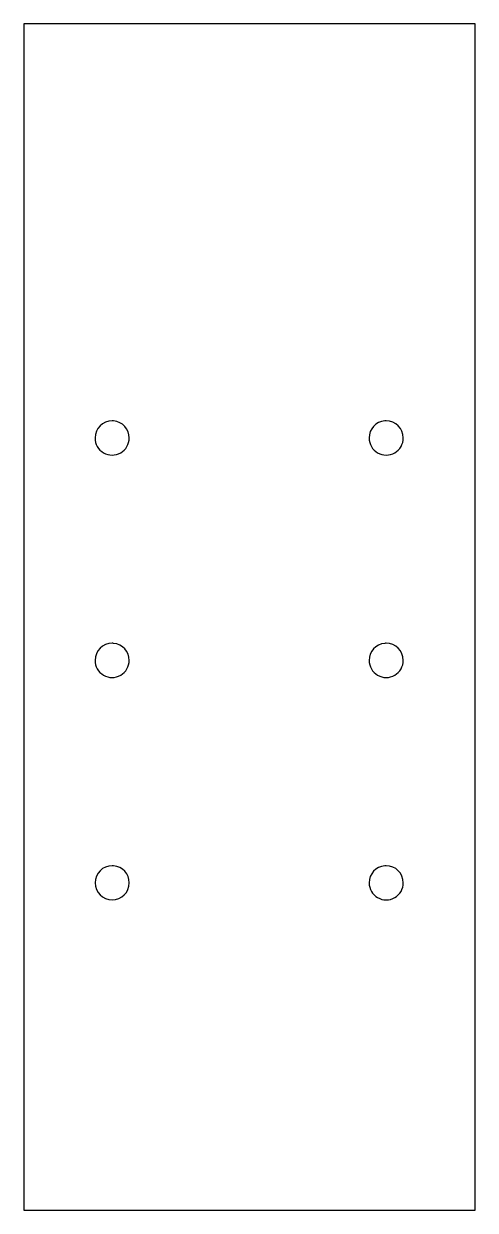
# Model space of a CAD drawing. Header units: millimetres. Extents: x -33 to 33, y -87 to 87.
import ezdxf

# ---------------------------------------------------------------- set-up
doc = ezdxf.new("R2010")
doc.units = ezdxf.units.MM
doc.layers.get('0').update_dxf_attribs({"linetype": 'CONTINUOUS'})

msp = doc.modelspace()

# ---------------------------------------------------------------- linework, layer by layer
msp.add_lwpolyline([(33, 86.69), (-33, 86.69), (-33, -86.69), (33, -86.69)], close=True)
for centre, start, end in [((-20.08, 26.16), 84.9547, 90), ((19.98, 26.16), 90, 94.8217), ((-20.08, -6.34), 84.9547, 90), ((19.98, -6.34), 90, 94.8217), ((-20.07, -38.84), 85.1879, 90.0179), ((19.98, -38.84), 90, 94.8217), ((-20.07, -38.84), 180, 360)]:
    msp.add_arc(centre, 2.5, start, end)
for centre, start_param, end_param in [((-20.08, 26.16), 0, 1.570796), ((-20.08, 26.16), 4.712389, 6.195128), ((19.98, 26.16), 0.084155, 1.570796), ((19.98, 26.16), 4.712389, 6.283185), ((-20.08, 26.16), 1.570796, 4.712389), ((19.98, 26.16), 1.570796, 4.712389), ((-20.08, -6.34), 0, 1.570796), ((-20.08, -6.34), 4.712389, 6.195128), ((19.98, -6.34), 0.084155, 1.570796), ((19.98, -6.34), 4.712389, 6.283185), ((-20.08, -6.34), 1.570796, 4.712389), ((19.98, -6.34), 1.570796, 4.712389), ((-20.07, -38.84), 0.000312, 1.570796), ((-20.07, -38.84), 4.712389, 6.199198), ((19.98, -38.84), 0.084155, 1.570796), ((19.98, -38.84), 4.712389, 6.283185), ((19.98, -38.84), 1.570796, 4.712389)]:
    msp.add_ellipse(centre, major_axis=(0, 2.5), ratio=1, start_param=start_param, end_param=end_param)

doc.saveas('drawing.dxf')
